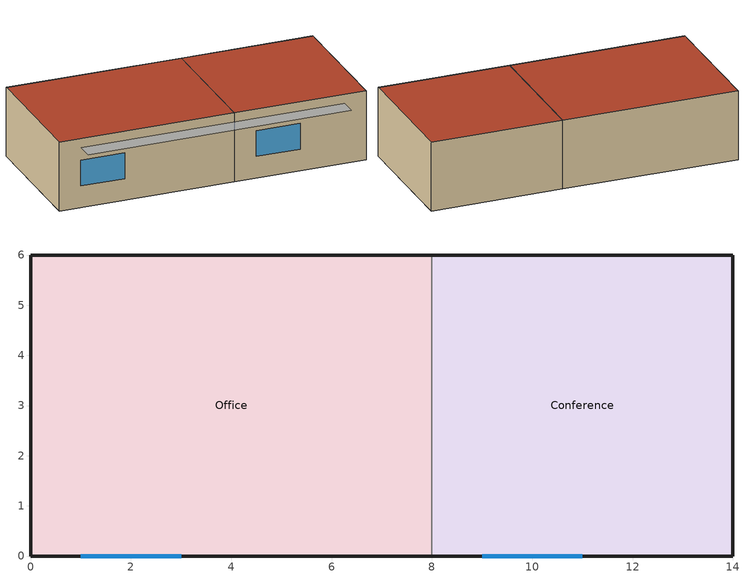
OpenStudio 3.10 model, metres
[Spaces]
Office
 floor ground: 0,0 8,0 8,6 0,6 z0
 wall outside: 8,6 0,6 0,0 8,0 z0:3.2
 wall to Conference: 8,0 8,6 z0:3.2
 window: 1,0 3,0 z1:2.2
 roof outside: 0,6 8,6 8,0 0,0 z3.2
Conference
 floor ground: 8,0 14,0 14,6 8,6 z0
 wall outside: 8,0 14,0 14,6 8,6 z0:3.2
 window: 9,0 11,0 z1:2.2
 roof outside: 8,6 14,6 14,0 8,0 z3.2
shading: 1,-0.8 13,-0.8 13,0 1,0 z2.8
[BuildingStory]
Ground Story
[Space] Building Story=Ground Story
Name | Thermal Zone
Office | Office Zone
Conference | Conference Zone
[ThermalZone] Use Ideal Air Loads=No
Name | Thermostat
Office Zone | Office Thermostat
Conference Zone | Conference Thermostat
[Sizing:Zone] Zone Cooling Design Supply Air Temperature Input Method=SupplyAirTemperature; Zone Cooling Design Supply Air Temperature {C}=14; Zone Cooling Design Supply Air Temperature Difference {deltaC}=11.11; Zone Heating Design Supply Air Temperature Input Method=SupplyAirTemperature; Zone Heating Design Supply Air Temperature {C}=40; Zone Heating Design Supply Air Temperature Difference {deltaC}=11.11; Zone Cooling Design Supply Air Humidity Ratio {kg-H2O/kg-air}=0.0085; Zone Heating Design Supply Air Humidity Ratio {kg-H2O/kg-air}=0.008; Cooling Design Air Flow Method=DesignDay; Heating Design Air Flow Method=DesignDay; Account for Dedicated Outdoor Air System=No; Dedicated Outdoor Air System Control Strategy=NeutralSupplyAir; Dedicated Outdoor Air Low Setpoint Temperature for Design {C}=autosize; Dedicated Outdoor Air High Setpoint Temperature for Design {C}=autosize; Zone Load Sizing Method=Sensible Load Only No Latent Load; Zone Latent Cooling Design Supply Air Humidity Ratio Input Method=HumidityRatioDifference; Zone Cooling Design Supply Air Humidity Ratio Difference {kgWater/kgDryAir}=0.005; Zone Latent Heating Design Supply Air Humidity Ratio Input Method=HumidityRatioDifference; Zone Humidification Design Supply Air Humidity Ratio Difference {kgWater/kgDryAir}=0.005; Sizing Option=Coincident
Office Zone; Conference Zone
[Zone equipment]
Office Zone: Office Ideal Loads
Conference Zone: Conference Ideal Loads
[ThermostatSetpoint:DualSetpoint]
Name | Heating Setpoint Temperature Schedule | Cooling Setpoint Temperature Schedule
Office Thermostat | Office Heating Setpoint | Office Cooling Setpoint
Conference Thermostat | Conference Heating Setpoint | Conference Cooling Setpoint
[People:Definition] Number of People Calculation Method=People/Area; People per Space Floor Area {person/m2}=0.05; Fraction Radiant=0.3
Office People Definition; Conference People Definition
[People] Multiplier=1
Name | People Definition | Space or SpaceType | Number of People Schedule
Office People | Office People Definition | Office | Office Occupied Schedule
Conference People | Conference People Definition | Conference | Conference Occupied Schedule
[Lights:Definition] Design Level Calculation Method=Watts/Area; Watts per Space Floor Area {W/m2}=8
Office Lights Definition; Conference Lights Definition
[Lights] Fraction Replaceable=1
Name | Lights Definition | Space or SpaceType | Schedule
Office Lights | Office Lights Definition | Office | Office Occupied Schedule
Conference Lights | Conference Lights Definition | Conference | Conference Occupied Schedule
[ElectricEquipment:Definition] Design Level Calculation Method=Watts/Area; Watts per Space Floor Area {W/m2}=6
Office Equipment Definition; Conference Equipment Definition
[ElectricEquipment]
Name | Electric Equipment Definition | Space or SpaceType | Schedule
Office Equipment | Office Equipment Definition | Office | Office Occupied Schedule
Conference Equipment | Conference Equipment Definition | Conference | Conference Occupied Schedule
[Schedule:Ruleset]
Name | Default Day Schedule
Office Heating Setpoint | Schedule Day 1
Office Cooling Setpoint | Schedule Day 2
Office Occupied Schedule | Schedule Day 3
Conference Heating Setpoint | Schedule Day 4
Conference Cooling Setpoint | Schedule Day 5
Conference Occupied Schedule | Schedule Day 6
[Schedule:Day]
Schedule Day 1; Schedule Day 4: 24, 0, 21
Schedule Day 2; Schedule Day 5: 24, 0, 24
Schedule Day 3; Schedule Day 6: 8, 0, 0, 18, 0, 1, 24, 0, 0
